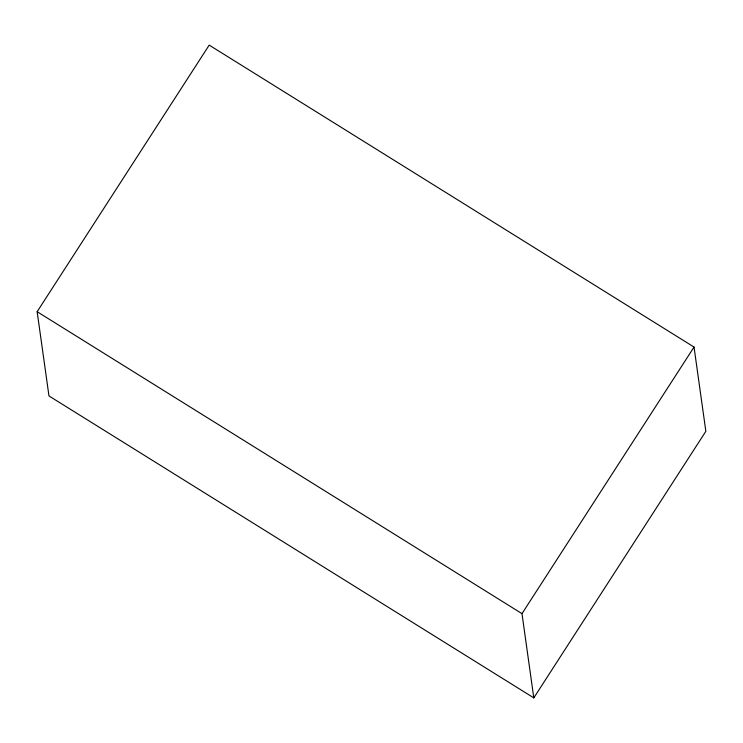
<?xml version="1.0" encoding="UTF-8"?>
<svg xmlns="http://www.w3.org/2000/svg" width="743" height="743" viewBox="0 0 743 743"><rect width="100%" height="100%" fill="white"/><g stroke="black" fill="none" stroke-linecap="round" stroke-linejoin="round"><path stroke-width="1.11" d="M37.15 311.698L209.201 45.119L694.036 347.065L705.85 431.302L533.799 697.881L48.964 395.935L37.15 311.698L521.985 613.644L533.799 697.881M521.985 613.644L694.036 347.065"/></g></svg>
